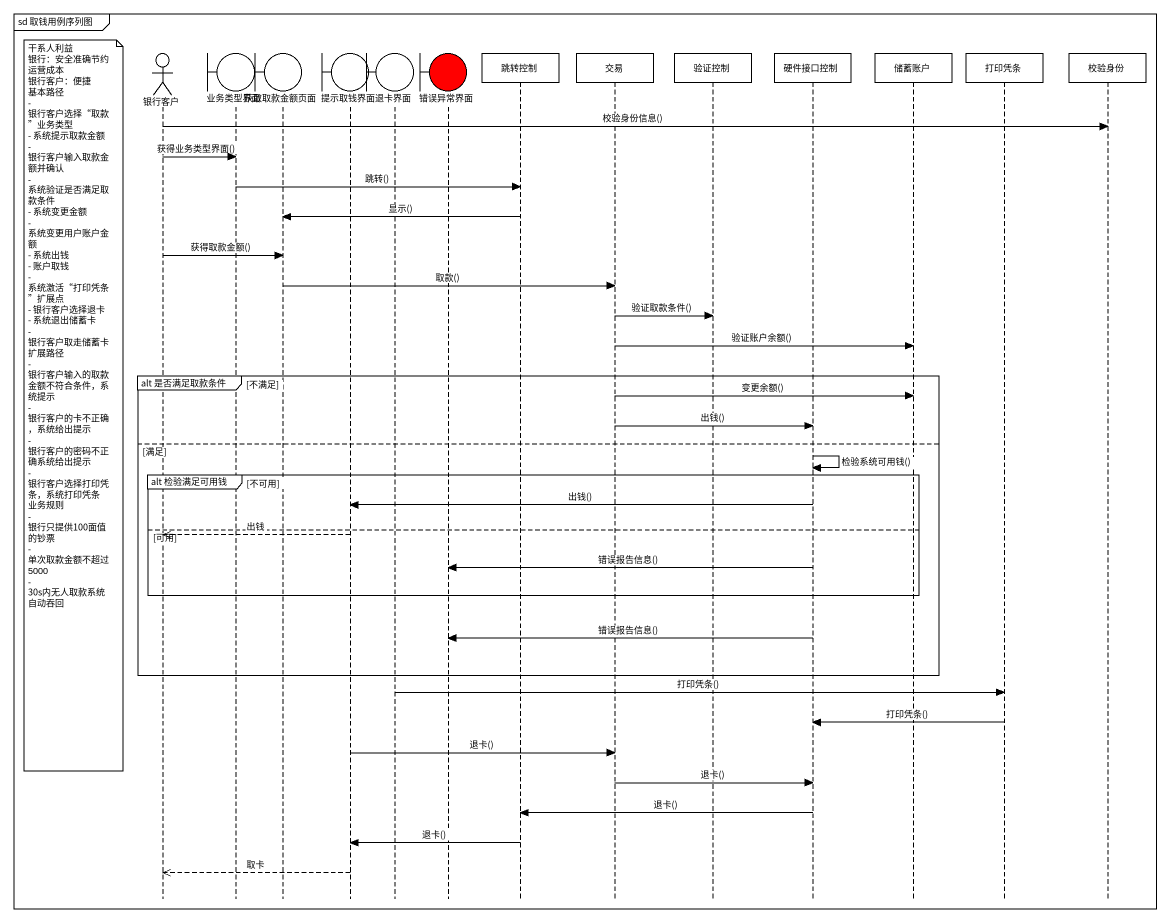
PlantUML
@startuml
mainframe sd 取钱用例序列图
hide footbox
actor 银行客户
boundary 业务类型界面
boundary 获取取款金额页面
boundary 提示取钱界面
boundary 退卡界面
boundary 错误异常界面 #FF0000
participant 跳转控制
participant 交易
participant 验证控制
participant 硬件接口控制
participant 储蓄账户
participant 打印凭条
participant 校验身份

银行客户 -> 校验身份 : 校验身份信息()
银行客户 -> 业务类型界面 : 获得业务类型界面()
业务类型界面 -> 跳转控制 : 跳转()
跳转控制 -> 获取取款金额页面 : 显示()
银行客户 -> 获取取款金额页面 : 获得取款金额()
获取取款金额页面 -> 交易 : 取款()
交易 -> 验证控制 : 验证取款条件()
交易 -> 储蓄账户 : 验证账户余额()
group alt 是否满足取款条件 [不满足]
  交易 -> 储蓄账户 : 变更余额()
  note left of 银行客户
    干系人利益
    银行：安全准确节约运营成本
    银行客户：便捷
    基本路径
    - 银行客户选择“取款”业务类型
    - 系统提示取款金额
    - 银行客户输入取款金额并确认
    - 系统验证是否满足取款条件
    - 系统变更金额
    - 系统变更用户账户金额
    - 系统出钱
    - 账户取钱
    - 系统激活“打印凭条”扩展点
    - 银行客户选择退卡
    - 系统退出储蓄卡
    - 银行客户取走储蓄卡
    扩展路径
    - 银行客户输入的取款金额不符合条件，系统提示
    - 银行客户的卡不正确，系统给出提示
    - 银行客户的密码不正确系统给出提示
    - 银行客户选择打印凭条，系统打印凭条
    业务规则
    - 银行只提供100面值的钞票
    - 单次取款金额不超过5000
    - 30s内无人取款系统自动吞回
  end note
  交易 -> 硬件接口控制 : 出钱()
else 满足
  硬件接口控制 -> 硬件接口控制 : 检验系统可用钱()
  group alt 检验满足可用钱 [不可用]
    硬件接口控制 -> 提示取钱界面 : 出钱()
  else 可用
    提示取钱界面 -->> 银行客户 : 出钱
    硬件接口控制 -> 错误异常界面 : 错误报告信息()
  end
  硬件接口控制 -> 错误异常界面 : 错误报告信息()
end
退卡界面 -> 打印凭条 : 打印凭条()
打印凭条 -> 硬件接口控制 : 打印凭条()
提示取钱界面 -> 交易 : 退卡()
交易 -> 硬件接口控制 : 退卡()
硬件接口控制 -> 跳转控制 : 退卡()
跳转控制 -> 提示取钱界面 : 退卡()
提示取钱界面 -->> 银行客户 : 取卡
@enduml
